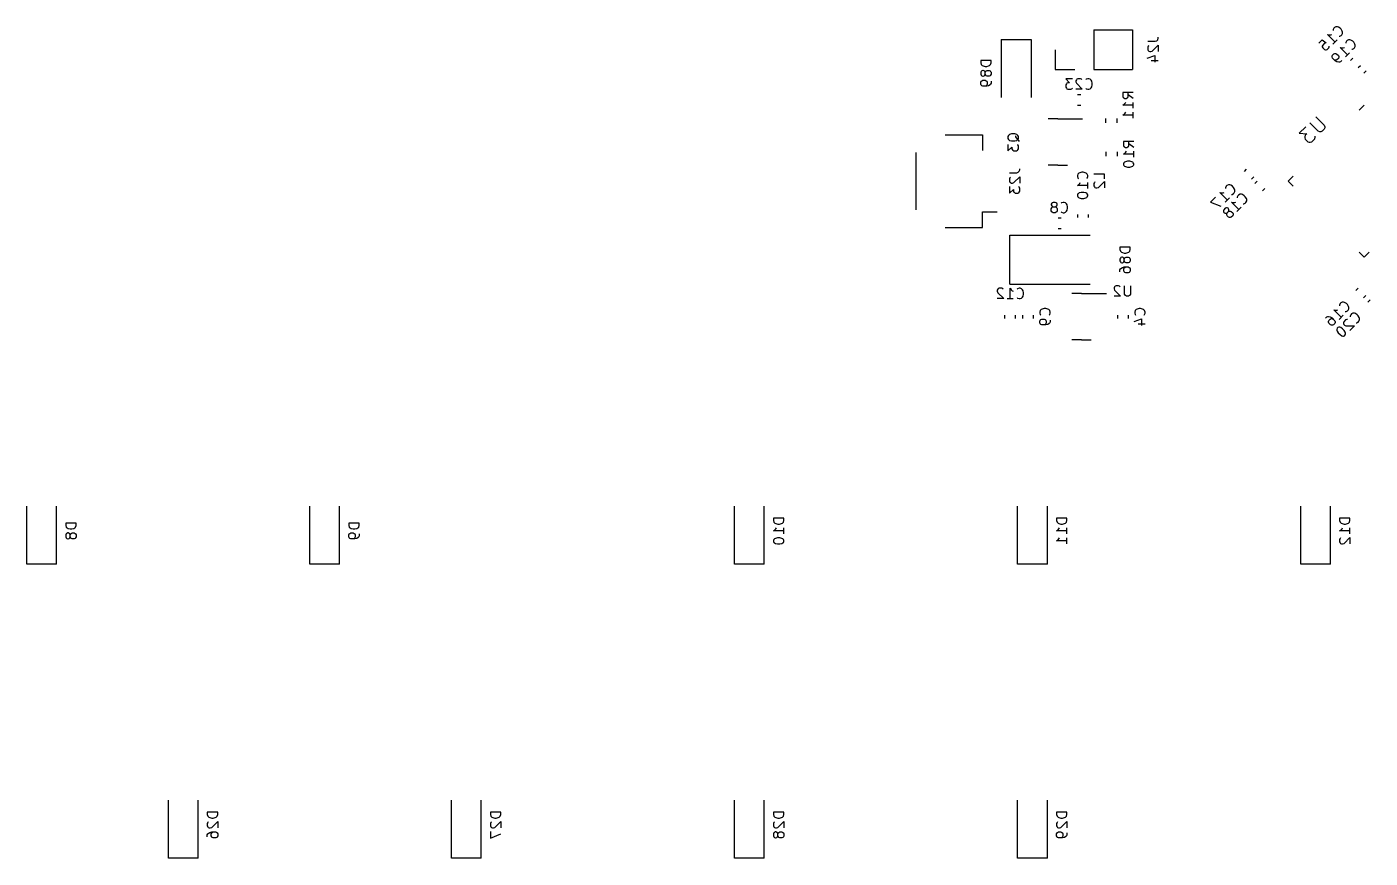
# Model space of a CAD drawing. Extents: x -21 to 350, y -103 to 34.
# Drawn here: x 169.4 to 259.8, y -22 to 33.9 of the extents above; entities that cross this region are included whole.
import ezdxf

# ---------------------------------------------------------------- set-up
doc = ezdxf.new("R2010")
doc.units = 0
doc.layers.add('BLACK', color=7, linetype='CONTINUOUS')

msp = doc.modelspace()

# ---------------------------------------------------------------- linework, layer by layer
at = {"layer": 'BLACK', "linetype": 'CONTINUOUS'}
for p, q in [((241.22, 33.705), (241.22, 31.045)), ((241.22, 33.705), (243.82, 33.705)), ((243.82, 33.705), (243.82, 31.045)), ((257.382, 33.8157), (257.335, 33.7215)), ((257.335, 33.7215), (257.335, 33.6743)), ((257.429, 33.8629), (257.382, 33.8157)), ((257.524, 33.91), (257.429, 33.8629)), ((257.618, 33.91), (257.524, 33.91)), ((257.689, 33.8864), (257.618, 33.91)), ((257.806, 33.8157), (257.689, 33.8864)), ((257.877, 33.745), (257.806, 33.8157)), ((257.948, 33.6272), (257.877, 33.745)), ((257.924, 33.3679), (257.971, 33.4622)), ((257.971, 33.5565), (257.948, 33.6272)), ((257.971, 33.4622), (257.971, 33.5565)), ((235, 33.05), (235, 29.15)), ((235, 33.05), (237, 33.05)), ((237, 33.05), (237, 29.15)), ((244.859, 32.9417), (245.359, 32.9417)), ((244.892, 32.6083), (244.859, 32.5417)), ((244.926, 32.6417), (244.892, 32.6083)), ((245.159, 32.275), (245.559, 32.675)), ((245.359, 32.9417), (245.459, 32.975)), ((245.459, 32.975), (245.526, 33.0417)), ((245.526, 33.0417), (245.559, 33.1417)), ((245.559, 33.1417), (245.559, 33.2083)), ((245.559, 32.675), (245.559, 32.2417)), ((256.369, 32.8022), (256.604, 33.0379)), ((256.604, 33.0379), (256.864, 32.8258)), ((256.628, 32.6844), (256.604, 32.6137)), ((256.604, 32.6137), (256.604, 32.5665)), ((256.604, 32.5665), (256.628, 32.4958)), ((256.746, 32.8022), (256.628, 32.6844)), ((256.816, 32.8258), (256.746, 32.8022)), ((256.864, 32.8258), (256.816, 32.8258)), ((257.453, 32.8965), (256.958, 33.3915)), ((256.958, 33.3915), (257.076, 33.3679)), ((257.052, 32.4958), (257.076, 32.5665)), ((257.076, 33.3679), (257.17, 33.3679)), ((257.076, 32.5665), (257.076, 32.6137)), ((257.17, 33.3679), (257.241, 33.3915)), ((257.311, 32.7551), (257.594, 33.0379)), ((257.736, 33.2736), (257.783, 33.2736)), ((257.783, 33.2736), (257.877, 33.3208)), ((257.877, 33.3208), (257.924, 33.3679)), ((258.228, 32.9441), (258.18, 32.8498)), ((258.18, 32.8498), (258.18, 32.8026)), ((258.275, 32.9912), (258.228, 32.9441)), ((258.369, 33.0384), (258.275, 32.9912)), ((258.463, 33.0384), (258.369, 33.0384)), ((258.534, 33.0148), (258.463, 33.0384)), ((258.652, 32.9441), (258.534, 33.0148)), ((258.723, 32.8734), (258.652, 32.9441)), ((258.793, 32.7555), (258.723, 32.8734)), ((258.77, 32.4962), (258.817, 32.5905)), ((258.817, 32.6848), (258.793, 32.7555)), ((258.817, 32.5905), (258.817, 32.6848)), ((234.317, 31.65), (233.617, 31.65)), ((233.617, 31.65), (233.617, 31.4833)), ((234.317, 31.4833), (234.317, 31.65)), ((238.62, 32.375), (238.62, 31.045)), ((244.826, 31.8083), (245.326, 31.975)), ((244.859, 32.5417), (244.859, 32.375)), ((244.859, 32.375), (244.892, 32.3083)), ((244.892, 32.3083), (244.926, 32.275)), ((244.926, 32.275), (244.992, 32.2417)), ((244.992, 32.2417), (245.059, 32.2417)), ((245.059, 32.2417), (245.159, 32.275)), ((245.093, 31.6417), (245.559, 31.6417)), ((245.326, 31.975), (245.326, 31.5417)), ((256.628, 32.4958), (256.746, 32.3779)), ((256.746, 32.3779), (256.816, 32.3544)), ((256.816, 32.3544), (256.864, 32.3544)), ((256.864, 32.3544), (256.934, 32.3779)), ((256.934, 32.3779), (257.052, 32.4958)), ((257.261, 31.9305), (257.285, 32.0013)), ((257.261, 31.8834), (257.261, 31.9305)), ((257.285, 31.8127), (257.261, 31.8834)), ((257.285, 32.0013), (257.379, 32.0955)), ((257.473, 31.6241), (257.285, 31.8127)), ((257.379, 32.0955), (257.45, 32.1191)), ((257.473, 31.6713), (257.403, 31.6948)), ((257.45, 32.1191), (257.497, 32.1191)), ((257.521, 31.6713), (257.473, 31.6713)), ((257.497, 32.1191), (257.568, 32.0955)), ((257.591, 31.6948), (257.521, 31.6713)), ((257.568, 32.0955), (257.686, 31.9777)), ((257.686, 31.7891), (257.591, 31.6948)), ((257.686, 31.9777), (257.709, 31.907)), ((257.709, 31.8598), (257.686, 31.7891)), ((257.709, 31.907), (257.709, 31.8598)), ((258.298, 32.0248), (257.803, 32.5198)), ((257.803, 32.5198), (257.921, 32.4962)), ((257.921, 31.6477), (257.827, 31.5534)), ((257.921, 32.4962), (258.015, 32.4962)), ((258.015, 32.4962), (258.086, 32.5198)), ((258.157, 31.8834), (258.44, 32.1663)), ((258.657, 31.8063), (258.504, 31.6538)), ((258.581, 32.402), (258.628, 32.402)), ((258.628, 32.402), (258.723, 32.4491)), ((258.723, 32.4491), (258.77, 32.4962)), ((233.617, 31.4833), (233.65, 31.3833)), ((233.65, 30.9167), (233.617, 30.85)), ((233.617, 30.85), (233.617, 30.7167)), ((233.65, 31.3833), (233.717, 31.3167)), ((233.683, 30.95), (233.65, 30.9167)), ((233.75, 30.9833), (233.683, 30.95)), ((233.717, 31.3167), (233.783, 31.2833)), ((233.783, 30.9833), (233.75, 30.9833)), ((233.783, 31.2833), (233.917, 31.25)), ((233.85, 30.95), (233.783, 30.9833)), ((233.883, 30.9167), (233.85, 30.95)), ((233.917, 30.85), (233.883, 30.9167)), ((233.917, 31.25), (234.017, 31.25)), ((233.917, 30.85), (233.95, 30.9167)), ((233.917, 30.7167), (233.917, 30.85)), ((233.95, 30.9167), (233.983, 30.95)), ((233.983, 30.95), (234.05, 30.9833)), ((234.017, 31.25), (234.15, 31.2833)), ((234.05, 30.9833), (234.183, 30.9833)), ((234.15, 31.2833), (234.217, 31.3167)), ((234.183, 30.9833), (234.25, 30.95)), ((234.217, 31.3167), (234.283, 31.3833)), ((234.25, 30.95), (234.283, 30.9167)), ((234.283, 31.3833), (234.317, 31.4833)), ((234.283, 30.9167), (234.317, 30.85)), ((234.317, 30.85), (234.317, 30.7167)), ((238.62, 31.045), (239.95, 31.045)), ((241.22, 31.045), (243.82, 31.045)), ((257.591, 31.5534), (257.473, 31.6241)), ((257.709, 31.5299), (257.591, 31.5534)), ((257.756, 31.5299), (257.709, 31.5299)), ((257.827, 31.5534), (257.756, 31.5299)), ((259.166, 31.2972), (259.013, 31.1447)), ((259.544, 30.9459), (259.391, 30.7934)), ((233.617, 30.7167), (233.65, 30.65)), ((233.617, 30.1833), (233.65, 30.25)), ((233.617, 30.05), (233.617, 30.1833)), ((233.65, 29.9833), (233.617, 30.05)), ((233.65, 30.65), (233.683, 30.6167)), ((233.65, 30.25), (233.683, 30.2833)), ((233.683, 29.95), (233.65, 29.9833)), ((233.683, 30.6167), (233.75, 30.5833)), ((233.683, 30.2833), (233.75, 30.3167)), ((233.75, 29.9167), (233.683, 29.95)), ((233.75, 30.5833), (233.783, 30.5833)), ((233.75, 30.3167), (233.917, 30.3167)), ((234.017, 29.9167), (233.75, 29.9167)), ((233.783, 30.5833), (233.85, 30.6167)), ((233.85, 30.6167), (233.883, 30.65)), ((233.883, 30.65), (233.917, 30.7167)), ((233.95, 30.65), (233.917, 30.7167)), ((233.917, 30.3167), (233.983, 30.2833)), ((233.983, 29.95), (233.917, 29.9167)), ((233.983, 30.6167), (233.95, 30.65)), ((234.05, 30.5833), (233.983, 30.6167)), ((233.983, 30.2833), (234.017, 30.25)), ((234.017, 29.9833), (233.983, 29.95)), ((234.017, 30.25), (234.05, 30.1833)), ((234.05, 30.05), (234.017, 29.9833)), ((234.15, 29.95), (234.017, 29.9167)), ((234.183, 30.5833), (234.05, 30.5833)), ((234.05, 30.1833), (234.05, 30.05)), ((234.25, 30.0167), (234.15, 29.95)), ((234.25, 30.6167), (234.183, 30.5833)), ((234.283, 30.65), (234.25, 30.6167)), ((234.283, 30.05), (234.25, 30.0167)), ((234.317, 30.7167), (234.283, 30.65)), ((234.317, 30.1167), (234.283, 30.05)), ((234.317, 30.25), (234.317, 30.1167)), ((239.787, 30.4122), (239.354, 30.4122)), ((239.354, 30.4122), (239.587, 30.1455)), ((239.387, 30.0789), (239.354, 30.0122)), ((239.354, 30.0122), (239.354, 29.8455)), ((239.354, 29.8455), (239.387, 29.7789)), ((239.421, 30.1122), (239.387, 30.0789)), ((239.487, 30.1455), (239.421, 30.1122)), ((239.587, 30.1455), (239.487, 30.1455)), ((240.054, 30.3455), (240.021, 30.2789)), ((240.021, 30.2789), (240.021, 30.2122)), ((240.021, 30.2122), (240.054, 30.1122)), ((240.087, 30.3789), (240.054, 30.3455)), ((240.054, 30.1122), (240.454, 29.7122)), ((240.154, 30.4122), (240.087, 30.3789)), ((240.321, 30.4122), (240.154, 30.4122)), ((240.387, 30.3789), (240.321, 30.4122)), ((240.421, 30.3455), (240.387, 30.3789)), ((240.721, 30.3789), (240.687, 30.3455)), ((240.821, 30.4122), (240.721, 30.3789)), ((240.887, 30.4122), (240.821, 30.4122)), ((240.987, 30.3789), (240.887, 30.4122)), ((241.054, 30.3122), (240.987, 30.3789)), ((241.087, 30.2455), (241.054, 30.3122)), ((241.054, 29.8122), (241.087, 29.8789)), ((241.121, 30.1122), (241.087, 30.2455)), ((241.087, 29.8789), (241.121, 30.0122)), ((241.121, 30.0122), (241.121, 30.1122)), ((239.387, 29.7789), (239.421, 29.7455)), ((239.421, 29.7455), (239.487, 29.7122)), ((239.487, 29.7122), (239.687, 29.7122)), ((239.687, 29.7122), (239.754, 29.7455)), ((239.754, 29.7455), (239.787, 29.7789)), ((240.454, 29.7122), (240.021, 29.7122)), ((240.137, 29.3519), (240.353, 29.3519)), ((240.687, 29.7789), (240.721, 29.7455)), ((240.721, 29.7455), (240.821, 29.7122)), ((240.821, 29.7122), (240.887, 29.7122)), ((240.887, 29.7122), (240.987, 29.7455)), ((240.987, 29.7455), (241.054, 29.8122)), ((243.879, 29.497), (243.179, 29.497)), ((243.179, 29.497), (243.179, 29.2303)), ((243.179, 29.2303), (243.212, 29.1637)), ((243.212, 29.1637), (243.246, 29.1303)), ((243.246, 29.1303), (243.312, 29.097)), ((243.312, 29.097), (243.412, 29.097)), ((243.412, 29.097), (243.479, 29.1303)), ((243.479, 29.1303), (243.512, 29.1637)), ((243.512, 29.1637), (243.546, 29.2303)), ((243.546, 29.2303), (243.546, 29.497)), ((243.879, 29.097), (243.546, 29.3303)), ((240.137, 28.6319), (240.353, 28.6319)), ((243.179, 28.6303), (243.279, 28.697)), ((243.879, 28.6303), (243.179, 28.6303)), ((243.179, 27.9637), (243.279, 28.0303)), ((243.279, 28.697), (243.346, 28.7637)), ((243.279, 28.0303), (243.346, 28.097)), ((243.346, 28.7637), (243.379, 28.8303)), ((243.346, 28.097), (243.379, 28.1637)), ((243.879, 28.4303), (243.879, 28.8303)), ((243.879, 27.7637), (243.879, 28.1637)), ((259.086, 28.2944), (259.422, 28.6303)), ((238.8, 27.7279), (238.15, 27.7279)), ((238.8, 27.7279), (240.475, 27.7279)), ((242.02, 27.7536), (242.02, 27.4464)), ((242.78, 27.7536), (242.78, 27.4464)), ((243.879, 27.9637), (243.179, 27.9637)), ((255.492, 27.1858), (255.054, 26.7481)), ((256.334, 26.8827), (255.762, 27.4552)), ((256.166, 27.8592), (256.738, 27.2868)), ((256.738, 27.2868), (256.772, 27.1858)), ((256.772, 27.1858), (256.772, 27.1184)), ((231.233, 26.635), (233.733, 26.635)), ((233.733, 26.635), (233.733, 25.585)), ((235.482, 26.6037), (235.449, 26.537)), ((235.449, 26.537), (235.449, 26.4037)), ((235.449, 26.4037), (235.482, 26.337)), ((235.549, 26.6703), (235.482, 26.6037)), ((235.482, 26.337), (235.549, 26.2703)), ((235.682, 26.7037), (235.549, 26.6703)), ((235.549, 26.2703), (235.682, 26.237)), ((235.916, 26.7037), (235.682, 26.7037)), ((235.682, 26.237), (235.916, 26.237)), ((236.049, 26.6703), (235.916, 26.7037)), ((235.916, 26.237), (236.049, 26.2703)), ((235.982, 26.5037), (235.982, 26.5703)), ((236.016, 26.437), (235.982, 26.5037)), ((236.116, 26.337), (236.016, 26.437)), ((236.116, 26.6037), (236.049, 26.6703)), ((236.049, 26.2703), (236.116, 26.337)), ((236.149, 26.537), (236.116, 26.6037)), ((236.116, 26.337), (236.149, 26.4037)), ((236.182, 26.2703), (236.116, 26.337)), ((236.149, 26.4037), (236.149, 26.537)), ((236.216, 26.2037), (236.182, 26.2703)), ((255.054, 26.7481), (255.56, 26.7144)), ((255.459, 26.6134), (255.425, 26.5124)), ((255.425, 26.5124), (255.425, 26.445)), ((255.425, 26.445), (255.459, 26.344)), ((255.56, 26.7144), (255.459, 26.6134)), ((255.459, 26.344), (255.627, 26.1756)), ((255.896, 26.1756), (256.098, 26.3777)), ((256.098, 26.3777), (256.132, 26.4787)), ((256.132, 26.4787), (256.132, 26.546)), ((256.435, 26.8491), (256.334, 26.8827)), ((256.502, 26.8491), (256.435, 26.8491)), ((256.603, 26.8827), (256.502, 26.8491)), ((256.738, 27.0174), (256.603, 26.8827)), ((256.772, 27.1184), (256.738, 27.0174)), ((229.263, 21.585), (229.263, 25.465)), ((235.449, 26.0037), (235.449, 25.5703)), ((235.449, 25.5703), (235.716, 25.8037)), ((235.716, 25.8037), (235.716, 25.7037)), ((235.716, 25.7037), (235.749, 25.637)), ((235.749, 25.637), (235.782, 25.6037)), ((235.782, 25.6037), (235.849, 25.5703)), ((235.849, 25.5703), (236.016, 25.5703)), ((236.016, 25.5703), (236.082, 25.6037)), ((236.116, 25.9703), (236.082, 26.0037)), ((236.082, 25.6037), (236.116, 25.637)), ((236.149, 25.9037), (236.116, 25.9703)), ((236.116, 25.637), (236.149, 25.7037)), ((236.149, 25.7037), (236.149, 25.9037)), ((242.05, 25.1984), (242.05, 25.5057)), ((242.81, 25.1984), (242.81, 25.5057)), ((243.917, 26.2021), (243.217, 26.2021)), ((243.217, 26.2021), (243.217, 25.9354)), ((243.217, 25.9354), (243.25, 25.8687)), ((243.217, 25.3354), (243.317, 25.4021)), ((243.917, 25.3354), (243.217, 25.3354)), ((243.25, 25.8687), (243.284, 25.8354)), ((243.284, 25.8354), (243.35, 25.8021)), ((243.317, 25.4021), (243.384, 25.4687)), ((243.35, 25.8021), (243.45, 25.8021)), ((243.384, 25.4687), (243.417, 25.5354)), ((243.45, 25.8021), (243.517, 25.8354)), ((243.517, 25.8354), (243.55, 25.8687)), ((243.55, 25.8687), (243.584, 25.9354)), ((243.584, 25.9354), (243.584, 26.2021)), ((243.917, 25.8021), (243.584, 26.0354)), ((243.917, 25.1354), (243.917, 25.5354)), ((255.627, 26.1756), (255.728, 26.142)), ((255.728, 26.142), (255.795, 26.142)), ((255.795, 26.142), (255.896, 26.1756)), ((238.8, 24.6079), (238.15, 24.6079)), ((238.8, 24.6079), (239.45, 24.6079)), ((243.25, 24.7687), (243.217, 24.7021)), ((243.217, 24.7021), (243.217, 24.6354)), ((243.217, 24.6354), (243.25, 24.5687)), ((243.284, 24.8021), (243.25, 24.7687)), ((243.25, 24.5687), (243.284, 24.5354)), ((243.35, 24.8354), (243.284, 24.8021)), ((243.284, 24.5354), (243.35, 24.5021)), ((243.484, 24.8687), (243.35, 24.8354)), ((243.35, 24.5021), (243.484, 24.4687)), ((243.65, 24.8687), (243.484, 24.8687)), ((243.484, 24.4687), (243.65, 24.4687)), ((243.784, 24.8354), (243.65, 24.8687)), ((243.65, 24.4687), (243.784, 24.5021)), ((243.85, 24.8021), (243.784, 24.8354)), ((243.784, 24.5021), (243.85, 24.5354)), ((243.884, 24.7687), (243.85, 24.8021)), ((243.85, 24.5354), (243.884, 24.5687)), ((243.917, 24.7021), (243.884, 24.7687)), ((243.884, 24.5687), (243.917, 24.6354)), ((243.917, 24.6354), (243.917, 24.7021)), ((235.544, 24.0917), (236.044, 24.0917)), ((235.578, 23.7583), (235.544, 23.6917)), ((235.544, 23.6917), (235.544, 23.525)), ((235.544, 23.525), (235.578, 23.4583)), ((235.611, 23.7917), (235.578, 23.7583)), ((235.844, 23.425), (236.244, 23.825)), ((236.044, 24.0917), (236.144, 24.125)), ((236.144, 24.125), (236.211, 24.1917)), ((236.211, 24.1917), (236.244, 24.2917)), ((236.244, 24.2917), (236.244, 24.3583)), ((236.244, 23.825), (236.244, 23.3917)), ((240.152, 23.997), (240.119, 23.897)), ((240.119, 23.897), (240.119, 23.8303)), ((240.119, 23.8303), (240.152, 23.7303)), ((240.219, 24.0637), (240.152, 23.997)), ((240.152, 23.7303), (240.186, 23.697)), ((240.286, 24.097), (240.219, 24.0637)), ((240.419, 24.1303), (240.286, 24.097)), ((240.519, 24.1303), (240.419, 24.1303)), ((240.652, 24.097), (240.519, 24.1303)), ((240.719, 24.0637), (240.652, 24.097)), ((240.786, 23.997), (240.719, 24.0637)), ((240.752, 23.697), (240.786, 23.7303)), ((240.819, 23.897), (240.786, 23.997)), ((240.786, 23.7303), (240.819, 23.8303)), ((240.819, 23.8303), (240.819, 23.897)), ((241.939, 24.007), (241.239, 24.007)), ((241.539, 23.107), (241.939, 23.507)), ((241.939, 23.6737), (241.939, 24.007)), ((241.939, 23.507), (241.939, 23.0737)), ((251.489, 24.3308), (251.337, 24.1783)), ((251.998, 23.8217), (251.846, 23.6692)), ((252.222, 23.5308), (252.069, 23.3783)), ((254.653, 23.8609), (254.317, 23.525)), ((254.317, 23.525), (254.653, 23.1891)), ((235.544, 23.1583), (235.544, 22.725)), ((235.544, 22.725), (235.811, 22.9583)), ((235.578, 23.4583), (235.611, 23.425)), ((235.611, 23.425), (235.678, 23.3917)), ((235.678, 23.3917), (235.744, 23.3917)), ((235.744, 23.3917), (235.844, 23.425)), ((235.811, 22.9583), (235.811, 22.8583)), ((235.811, 22.8583), (235.844, 22.7917)), ((235.844, 22.7917), (235.878, 22.7583)), ((235.878, 22.7583), (235.944, 22.725)), ((235.944, 22.725), (236.111, 22.725)), ((236.111, 22.725), (236.178, 22.7583)), ((236.211, 23.125), (236.178, 23.1583)), ((236.178, 22.7583), (236.211, 22.7917)), ((236.244, 23.0583), (236.211, 23.125)), ((236.211, 22.7917), (236.244, 22.8583)), ((236.244, 22.8583), (236.244, 23.0583)), ((240.119, 23.2303), (240.219, 23.297)), ((240.819, 23.2303), (240.119, 23.2303)), ((240.152, 22.6637), (240.119, 22.597)), ((240.186, 22.697), (240.152, 22.6637)), ((240.252, 22.7303), (240.186, 22.697)), ((240.219, 23.297), (240.286, 23.3637)), ((240.386, 22.7637), (240.252, 22.7303)), ((240.286, 23.3637), (240.319, 23.4303)), ((240.552, 22.7637), (240.386, 22.7637)), ((240.686, 22.7303), (240.552, 22.7637)), ((240.752, 22.697), (240.686, 22.7303)), ((240.786, 22.6637), (240.752, 22.697)), ((240.819, 22.597), (240.786, 22.6637)), ((240.819, 23.0303), (240.819, 23.4303)), ((241.272, 23.4403), (241.239, 23.3737)), ((241.239, 23.3737), (241.239, 23.207)), ((241.239, 23.207), (241.272, 23.1403)), ((241.306, 23.4737), (241.272, 23.4403)), ((241.272, 23.1403), (241.306, 23.107)), ((241.306, 23.107), (241.373, 23.0737)), ((241.373, 23.0737), (241.439, 23.0737)), ((241.439, 23.0737), (241.539, 23.107)), ((250.209, 22.2612), (249.714, 22.7562)), ((249.714, 22.7562), (249.832, 22.7326)), ((249.832, 22.7326), (249.926, 22.7326)), ((249.926, 22.7326), (249.997, 22.7562)), ((250.138, 23.1805), (250.091, 23.0862)), ((250.091, 23.0862), (250.091, 23.039)), ((250.185, 23.2276), (250.138, 23.1805)), ((250.28, 23.2747), (250.185, 23.2276)), ((250.374, 23.2747), (250.28, 23.2747)), ((250.445, 23.2512), (250.374, 23.2747)), ((250.562, 23.1805), (250.445, 23.2512)), ((250.492, 22.6383), (250.539, 22.6383)), ((250.539, 22.6383), (250.633, 22.6855)), ((250.633, 23.1097), (250.562, 23.1805)), ((250.704, 22.9919), (250.633, 23.1097)), ((250.633, 22.6855), (250.68, 22.7326)), ((250.68, 22.7326), (250.727, 22.8269)), ((250.727, 22.9212), (250.704, 22.9919)), ((250.727, 22.8269), (250.727, 22.9212)), ((251.067, 22.6403), (250.973, 22.5932)), ((251.161, 22.6403), (251.067, 22.6403)), ((251.232, 22.6168), (251.161, 22.6403)), ((251.35, 22.546), (251.232, 22.6168)), ((252.731, 23.0217), (252.578, 22.8692)), ((238.396, 22.0337), (238.362, 21.967)), ((238.362, 21.967), (238.362, 21.9337)), ((238.362, 21.9337), (238.396, 21.867)), ((238.362, 21.667), (238.396, 21.7337)), ((238.429, 22.067), (238.396, 22.0337)), ((238.396, 21.867), (238.429, 21.8337)), ((238.396, 21.7337), (238.429, 21.767)), ((238.496, 22.1003), (238.429, 22.067)), ((238.429, 21.8337), (238.496, 21.8003)), ((238.429, 21.767), (238.496, 21.8003)), ((238.629, 22.1003), (238.496, 22.1003)), ((238.496, 21.8003), (238.629, 21.8003)), ((238.696, 22.067), (238.629, 22.1003)), ((238.629, 21.8003), (238.696, 21.8337)), ((238.629, 21.8003), (238.696, 21.767)), ((238.729, 22.0337), (238.696, 22.067)), ((238.696, 21.8337), (238.729, 21.867)), ((238.696, 21.767), (238.729, 21.7337)), ((238.762, 21.967), (238.729, 22.0337)), ((238.729, 21.867), (238.762, 21.9337)), ((238.729, 21.7337), (238.762, 21.667)), ((238.762, 21.9337), (238.762, 21.967)), ((239.062, 22.067), (239.029, 22.0337)), ((239.162, 22.1003), (239.062, 22.067)), ((239.229, 22.1003), (239.162, 22.1003)), ((239.329, 22.067), (239.229, 22.1003)), ((239.396, 22.0003), (239.329, 22.067)), ((239.429, 21.9337), (239.396, 22.0003)), ((239.462, 21.8003), (239.429, 21.9337)), ((239.429, 21.567), (239.462, 21.7003)), ((239.462, 21.7003), (239.462, 21.8003)), ((240.119, 22.597), (240.119, 22.5303)), ((240.119, 22.5303), (240.152, 22.4637)), ((240.152, 22.4637), (240.186, 22.4303)), ((240.186, 22.4303), (240.252, 22.397)), ((240.252, 22.397), (240.386, 22.3637)), ((240.386, 22.3637), (240.552, 22.3637)), ((240.552, 22.3637), (240.686, 22.397)), ((240.686, 22.397), (240.752, 22.4303)), ((240.752, 22.4303), (240.786, 22.4637)), ((240.786, 22.4637), (240.819, 22.5303)), ((240.819, 22.5303), (240.819, 22.597)), ((249.408, 22.4498), (249.078, 22.1198)), ((249.078, 22.1198), (249.785, 21.837)), ((250.077, 21.6975), (249.983, 21.6032)), ((250.068, 22.1198), (250.35, 22.4026)), ((250.148, 21.7211), (250.077, 21.6975)), ((250.195, 21.7211), (250.148, 21.7211)), ((250.266, 21.6975), (250.195, 21.7211)), ((250.289, 21.674), (250.266, 21.6975)), ((250.996, 21.6268), (250.502, 22.1218)), ((250.502, 22.1218), (250.619, 22.0982)), ((250.619, 22.0982), (250.714, 22.0982)), ((250.714, 22.0982), (250.784, 22.1218)), ((250.855, 21.4854), (251.138, 21.7682)), ((250.926, 22.546), (250.879, 22.4518)), ((250.879, 22.4518), (250.879, 22.4046)), ((250.973, 22.5932), (250.926, 22.546)), ((251.279, 22.0039), (251.326, 22.0039)), ((251.326, 22.0039), (251.421, 22.0511)), ((251.421, 22.4753), (251.35, 22.546)), ((251.491, 22.3575), (251.421, 22.4753)), ((251.421, 22.0511), (251.468, 22.0982)), ((251.468, 22.0982), (251.515, 22.1925)), ((251.515, 22.2868), (251.491, 22.3575)), ((251.515, 22.1925), (251.515, 22.2868)), ((233.733, 21.465), (234.723, 21.465)), ((233.733, 20.415), (233.733, 21.465)), ((238.362, 21.5337), (238.362, 21.667)), ((238.396, 21.467), (238.362, 21.5337)), ((238.429, 21.4337), (238.396, 21.467)), ((238.496, 21.4003), (238.429, 21.4337)), ((238.629, 21.4003), (238.496, 21.4003)), ((238.696, 21.4337), (238.629, 21.4003)), ((238.729, 21.467), (238.696, 21.4337)), ((238.762, 21.5337), (238.729, 21.467)), ((238.762, 21.667), (238.762, 21.5337)), ((238.825, 21.057), (239.04, 21.057)), ((239.029, 21.467), (239.062, 21.4337)), ((239.062, 21.4337), (239.162, 21.4003)), ((239.162, 21.4003), (239.229, 21.4003)), ((239.229, 21.4003), (239.329, 21.4337)), ((239.329, 21.4337), (239.396, 21.5003)), ((239.396, 21.5003), (239.429, 21.567)), ((240.142, 21.0692), (240.142, 21.2848)), ((240.862, 21.0692), (240.862, 21.2848)), ((249.983, 21.6032), (249.959, 21.5325)), ((249.959, 21.5325), (249.959, 21.4854)), ((249.959, 21.4854), (249.983, 21.4147)), ((249.983, 21.4147), (250.007, 21.3911)), ((250.007, 21.3911), (250.077, 21.3675)), ((250.077, 21.3675), (250.124, 21.3675)), ((250.124, 21.3675), (250.195, 21.3911)), ((250.172, 21.3204), (250.195, 21.3911)), ((250.172, 21.2733), (250.172, 21.3204)), ((250.195, 21.2025), (250.172, 21.2733)), ((250.195, 21.3911), (250.289, 21.4854)), ((250.289, 21.1083), (250.195, 21.2025)), ((250.313, 21.6032), (250.289, 21.674)), ((250.289, 21.4854), (250.313, 21.5561)), ((250.289, 21.4854), (250.36, 21.509)), ((250.36, 21.0847), (250.289, 21.1083)), ((250.313, 21.5561), (250.313, 21.6032)), ((250.36, 21.509), (250.407, 21.509)), ((250.407, 21.0847), (250.36, 21.0847)), ((250.407, 21.509), (250.478, 21.4854)), ((250.478, 21.1083), (250.407, 21.0847)), ((250.478, 21.4854), (250.572, 21.3911)), ((250.572, 21.2025), (250.478, 21.1083)), ((250.572, 21.3911), (250.596, 21.3204)), ((250.596, 21.2733), (250.572, 21.2025)), ((250.596, 21.3204), (250.596, 21.2733)), ((231.233, 20.415), (233.733, 20.415)), ((235.582, 16.597), (235.582, 19.897)), ((235.582, 19.897), (240.982, 19.897)), ((238.825, 20.337), (239.04, 20.337)), ((243.679, 19.087), (242.979, 19.087)), ((242.979, 19.087), (242.979, 18.9203)), ((243.679, 18.9203), (243.679, 19.087)), ((242.979, 18.9203), (243.012, 18.8203)), ((243.012, 18.3537), (242.979, 18.287)), ((242.979, 18.287), (242.979, 18.1537)), ((242.979, 18.1537), (243.012, 18.087)), ((243.012, 18.8203), (243.079, 18.7537)), ((243.046, 18.387), (243.012, 18.3537)), ((243.012, 18.087), (243.046, 18.0537)), ((243.112, 18.4203), (243.046, 18.387)), ((243.079, 18.7537), (243.146, 18.7203)), ((243.146, 18.4203), (243.112, 18.4203)), ((243.146, 18.7203), (243.279, 18.687)), ((243.212, 18.387), (243.146, 18.4203)), ((243.246, 18.3537), (243.212, 18.387)), ((243.212, 18.0537), (243.246, 18.087)), ((243.279, 18.287), (243.246, 18.3537)), ((243.246, 18.087), (243.279, 18.1537)), ((243.279, 18.687), (243.379, 18.687)), ((243.279, 18.287), (243.312, 18.3537)), ((243.279, 18.1537), (243.279, 18.287)), ((243.312, 18.087), (243.279, 18.1537)), ((243.312, 18.3537), (243.346, 18.387)), ((243.346, 18.0537), (243.312, 18.087)), ((243.346, 18.387), (243.412, 18.4203)), ((243.379, 18.687), (243.512, 18.7203)), ((243.412, 18.4203), (243.546, 18.4203)), ((243.512, 18.7203), (243.579, 18.7537)), ((243.546, 18.4203), (243.612, 18.387)), ((243.579, 18.7537), (243.646, 18.8203)), ((243.612, 18.387), (243.646, 18.3537)), ((243.646, 18.087), (243.612, 18.0537)), ((243.646, 18.8203), (243.679, 18.9203)), ((243.646, 18.3537), (243.679, 18.287)), ((243.679, 18.1537), (243.646, 18.087)), ((243.679, 18.287), (243.679, 18.1537)), ((259.422, 18.4197), (259.086, 18.7556)), ((259.758, 18.7556), (259.422, 18.4197)), ((242.979, 17.5537), (243.012, 17.6203)), ((242.979, 17.4203), (242.979, 17.5537)), ((243.012, 17.6203), (243.046, 17.6537)), ((243.046, 18.0537), (243.112, 18.0203)), ((243.046, 17.6537), (243.146, 17.7203)), ((243.112, 18.0203), (243.146, 18.0203)), ((243.146, 18.0203), (243.212, 18.0537)), ((243.146, 17.7203), (243.279, 17.7537)), ((243.246, 17.6203), (243.279, 17.687)), ((243.246, 17.487), (243.246, 17.6203)), ((243.279, 17.4203), (243.246, 17.487)), ((243.279, 17.7537), (243.546, 17.7537)), ((243.279, 17.687), (243.312, 17.7203)), ((243.312, 17.387), (243.279, 17.4203)), ((243.312, 17.7203), (243.379, 17.7537)), ((243.379, 17.3537), (243.312, 17.387)), ((243.412, 18.0203), (243.346, 18.0537)), ((243.546, 17.3537), (243.379, 17.3537)), ((243.546, 18.0203), (243.412, 18.0203)), ((243.612, 18.0537), (243.546, 18.0203)), ((243.546, 17.7537), (243.612, 17.7203)), ((243.612, 17.387), (243.546, 17.3537)), ((243.612, 17.7203), (243.646, 17.687)), ((243.646, 17.4203), (243.612, 17.387)), ((243.646, 17.687), (243.679, 17.6203)), ((243.679, 17.487), (243.646, 17.4203)), ((243.679, 17.6203), (243.679, 17.487)), ((234.796, 16.287), (234.762, 16.2537)), ((234.862, 16.3203), (234.796, 16.287)), ((235.029, 16.3203), (234.862, 16.3203)), ((235.096, 16.287), (235.029, 16.3203)), ((235.129, 16.2537), (235.096, 16.287)), ((235.582, 16.597), (240.982, 16.597)), ((235.596, 15.6203), (235.596, 16.3203)), ((235.596, 16.3203), (235.662, 16.2203)), ((236.096, 16.287), (236.062, 16.2537)), ((236.196, 16.3203), (236.096, 16.287)), ((236.262, 16.3203), (236.196, 16.3203)), ((236.362, 16.287), (236.262, 16.3203)), ((236.429, 16.2203), (236.362, 16.287)), ((242.629, 16.4237), (242.596, 16.357)), ((242.596, 16.357), (242.596, 16.2903)), ((242.596, 16.2903), (242.629, 16.1903)), ((242.662, 16.457), (242.629, 16.4237)), ((242.729, 16.4903), (242.662, 16.457)), ((242.896, 16.4903), (242.729, 16.4903)), ((242.962, 16.457), (242.896, 16.4903)), ((242.996, 16.4237), (242.962, 16.457)), ((243.296, 15.9237), (243.296, 16.4903)), ((243.696, 16.4903), (243.696, 15.9237)), ((258.869, 16.1783), (259.022, 16.3308)), ((234.762, 16.2537), (234.729, 16.187)), ((234.729, 16.187), (234.729, 16.1203)), ((234.729, 16.1203), (234.762, 16.0203)), ((235.162, 15.6203), (234.729, 15.6203)), ((234.762, 16.0203), (235.162, 15.6203)), ((235.396, 15.6203), (235.796, 15.6203)), ((235.662, 16.2203), (235.729, 16.1537)), ((235.729, 16.1537), (235.796, 16.1203)), ((236.062, 15.687), (236.096, 15.6537)), ((236.096, 15.6537), (236.196, 15.6203)), ((236.196, 15.6203), (236.262, 15.6203)), ((236.262, 15.6203), (236.362, 15.6537)), ((236.362, 15.6537), (236.429, 15.7203)), ((236.462, 16.1537), (236.429, 16.2203)), ((236.429, 15.7203), (236.462, 15.787)), ((236.496, 16.0203), (236.462, 16.1537)), ((236.462, 15.787), (236.496, 15.9203)), ((236.496, 15.9203), (236.496, 16.0203)), ((240.4, 15.96), (239.75, 15.96)), ((240.4, 15.96), (242.075, 15.96)), ((243.029, 15.7903), (242.596, 15.7903)), ((242.629, 16.1903), (243.029, 15.7903)), ((243.329, 15.857), (243.296, 15.9237)), ((243.362, 15.8237), (243.329, 15.857)), ((243.429, 15.7903), (243.362, 15.8237)), ((243.562, 15.7903), (243.429, 15.7903)), ((243.629, 15.8237), (243.562, 15.7903)), ((243.662, 15.857), (243.629, 15.8237)), ((243.696, 15.9237), (243.662, 15.857)), ((257.94, 15.3796), (257.846, 15.3325)), ((258.035, 15.3796), (257.94, 15.3796)), ((258.105, 15.356), (258.035, 15.3796)), ((259.378, 15.6692), (259.531, 15.8217)), ((259.669, 15.3783), (259.822, 15.5308)), ((235.24, 14.2922), (235.24, 14.5078)), ((235.96, 14.2922), (235.96, 14.5078)), ((236.44, 14.2922), (236.44, 14.5078)), ((237.16, 14.2922), (237.16, 14.5078)), ((237.623, 14.8137), (237.589, 14.7137)), ((237.589, 14.7137), (237.589, 14.647)), ((237.589, 14.647), (237.623, 14.547)), ((237.689, 14.8803), (237.623, 14.8137)), ((237.623, 14.547), (237.656, 14.5137)), ((237.756, 14.9137), (237.689, 14.8803)), ((237.889, 14.947), (237.756, 14.9137)), ((237.989, 14.947), (237.889, 14.947)), ((238.123, 14.9137), (237.989, 14.947)), ((238.189, 14.8803), (238.123, 14.9137)), ((238.256, 14.8137), (238.189, 14.8803)), ((238.222, 14.5137), (238.256, 14.547)), ((238.289, 14.7137), (238.256, 14.8137)), ((238.256, 14.547), (238.289, 14.647)), ((238.289, 14.647), (238.289, 14.7137)), ((242.84, 14.2922), (242.84, 14.5078)), ((243.56, 14.2922), (243.56, 14.5078)), ((244.01, 14.8167), (243.977, 14.7167)), ((243.977, 14.7167), (243.977, 14.65)), ((243.977, 14.65), (244.01, 14.55)), ((244.077, 14.8833), (244.01, 14.8167)), ((244.01, 14.55), (244.043, 14.5167)), ((244.143, 14.9167), (244.077, 14.8833)), ((244.277, 14.95), (244.143, 14.9167)), ((244.377, 14.95), (244.277, 14.95)), ((244.51, 14.9167), (244.377, 14.95)), ((244.577, 14.8833), (244.51, 14.9167)), ((244.643, 14.8167), (244.577, 14.8833)), ((244.61, 14.5167), (244.643, 14.55)), ((244.677, 14.7167), (244.643, 14.8167)), ((244.643, 14.55), (244.677, 14.65)), ((244.677, 14.65), (244.677, 14.7167)), ((257.87, 14.3661), (257.375, 14.861)), ((257.375, 14.861), (257.492, 14.8375)), ((257.492, 14.8375), (257.587, 14.8375)), ((257.587, 14.8375), (257.657, 14.861)), ((257.728, 14.2247), (258.011, 14.5075)), ((257.799, 15.2853), (257.752, 15.191)), ((257.752, 15.191), (257.752, 15.1439)), ((257.846, 15.3325), (257.799, 15.2853)), ((258.223, 15.2853), (258.105, 15.356)), ((258.152, 14.7432), (258.2, 14.7432)), ((258.2, 14.7432), (258.294, 14.7903)), ((258.294, 15.2146), (258.223, 15.2853)), ((258.365, 15.0968), (258.294, 15.2146)), ((258.294, 14.7903), (258.341, 14.8375)), ((258.341, 14.8375), (258.388, 14.9318)), ((258.388, 15.026), (258.365, 15.0968)), ((258.388, 14.9318), (258.388, 15.026)), ((258.527, 14.5403), (258.48, 14.446)), ((258.574, 14.5874), (258.527, 14.5403)), ((258.668, 14.6346), (258.574, 14.5874)), ((258.763, 14.6346), (258.668, 14.6346)), ((258.833, 14.611), (258.763, 14.6346)), ((258.951, 14.5403), (258.833, 14.611)), ((259.022, 14.4696), (258.951, 14.5403)), ((259.093, 14.3517), (259.022, 14.4696)), ((237.589, 14.1137), (237.623, 14.1803)), ((237.589, 13.9803), (237.589, 14.1137)), ((237.623, 13.9137), (237.589, 13.9803)), ((237.623, 14.1803), (237.656, 14.2137)), ((237.656, 13.8803), (237.623, 13.9137)), ((237.656, 14.2137), (237.722, 14.247)), ((237.722, 13.847), (237.656, 13.8803)), ((237.722, 14.247), (237.889, 14.247)), ((237.989, 13.847), (237.722, 13.847)), ((237.889, 14.247), (237.956, 14.2137)), ((237.956, 13.8803), (237.889, 13.847)), ((237.956, 14.2137), (237.989, 14.1803)), ((237.989, 13.9137), (237.956, 13.8803)), ((237.989, 14.1803), (238.022, 14.1137)), ((238.022, 13.9803), (237.989, 13.9137)), ((238.123, 13.8803), (237.989, 13.847)), ((238.022, 14.1137), (238.022, 13.9803)), ((238.222, 13.947), (238.123, 13.8803)), ((238.256, 13.9803), (238.222, 13.947)), ((238.289, 14.047), (238.256, 13.9803)), ((238.289, 14.1803), (238.289, 14.047)), ((243.943, 14.0833), (244.443, 14.25)), ((244.21, 13.9167), (244.677, 13.9167)), ((244.443, 14.25), (244.443, 13.8167)), ((256.809, 14.2954), (256.903, 14.3896)), ((256.903, 14.3896), (256.974, 14.4132)), ((256.974, 14.4132), (257.021, 14.4132)), ((257.021, 14.4132), (257.139, 14.3896)), ((257.021, 14.0832), (257.045, 14.1539)), ((257.021, 14.0361), (257.021, 14.0832)), ((257.045, 13.9654), (257.021, 14.0361)), ((257.045, 14.1539), (257.139, 14.2482)), ((257.162, 13.8475), (257.045, 13.9654)), ((257.139, 14.3896), (257.257, 14.3189)), ((257.139, 14.2482), (257.21, 14.2718)), ((257.233, 13.824), (257.162, 13.8475)), ((257.21, 14.2718), (257.257, 14.2718)), ((257.28, 13.824), (257.233, 13.824)), ((257.257, 14.3189), (257.445, 14.1304)), ((257.257, 14.2718), (257.327, 14.2482)), ((257.351, 13.8475), (257.28, 13.824)), ((257.445, 13.9418), (257.351, 13.8475)), ((257.445, 14.1304), (257.469, 14.0597)), ((257.469, 14.0125), (257.445, 13.9418)), ((257.469, 14.0597), (257.469, 14.0125)), ((257.608, 13.6211), (257.584, 13.5504)), ((257.655, 13.6682), (257.608, 13.6211)), ((257.726, 13.6918), (257.655, 13.6682)), ((257.773, 13.6918), (257.726, 13.6918)), ((257.843, 13.6682), (257.773, 13.6918)), ((257.961, 13.5975), (257.843, 13.6682)), ((258.079, 13.4796), (257.961, 13.5975)), ((258.056, 14.0689), (258.032, 13.9982)), ((258.032, 13.9982), (258.032, 13.9511)), ((258.032, 13.9511), (258.056, 13.8803)), ((258.173, 14.1868), (258.056, 14.0689)), ((258.056, 13.8803), (258.103, 13.8332)), ((258.103, 13.8332), (258.197, 13.7861)), ((258.244, 14.2103), (258.173, 14.1868)), ((258.197, 13.7861), (258.763, 13.7861)), ((258.291, 14.2103), (258.244, 14.2103)), ((258.763, 13.7861), (258.456, 13.4796)), ((258.48, 14.446), (258.48, 14.3989)), ((258.881, 13.9982), (258.928, 13.9982)), ((258.928, 13.9982), (259.022, 14.0453)), ((259.022, 14.0453), (259.069, 14.0925)), ((259.069, 14.0925), (259.116, 14.1868)), ((259.116, 14.281), (259.093, 14.3517)), ((259.116, 14.1868), (259.116, 14.281)), ((240.4, 12.84), (239.75, 12.84)), ((240.4, 12.84), (241.05, 12.84)), ((257.584, 13.5504), (257.584, 13.5032)), ((257.584, 13.5032), (257.608, 13.4325)), ((257.608, 13.4325), (257.678, 13.3147)), ((257.678, 13.3147), (257.796, 13.1968)), ((257.796, 13.1968), (257.914, 13.1261)), ((257.914, 13.1261), (257.985, 13.1025)), ((257.985, 13.1025), (258.032, 13.1025)), ((258.032, 13.1025), (258.103, 13.1261)), ((258.15, 13.3618), (258.079, 13.4796)), ((258.103, 13.1261), (258.15, 13.1732)), ((258.173, 13.2911), (258.15, 13.3618)), ((258.15, 13.1732), (258.173, 13.2439)), ((258.173, 13.2439), (258.173, 13.2911)), ((169.425, -2.25), (169.425, 1.65)), ((171.425, -2.25), (171.425, 1.65)), ((188.475, -2.25), (188.475, 1.65)), ((190.475, -2.25), (190.475, 1.65)), ((217.05, -2.25), (217.05, 1.65)), ((219.05, -2.25), (219.05, 1.65)), ((236.1, -2.25), (236.1, 1.65)), ((238.1, -2.25), (238.1, 1.65)), ((255.15, -2.25), (255.15, 1.65)), ((257.15, -2.25), (257.15, 1.65)), ((172.742, 0.516666), (172.042, 0.516666)), ((172.042, 0.516666), (172.042, 0.35)), ((172.042, 0.35), (172.075, 0.25)), ((172.075, 0.25), (172.142, 0.183333)), ((172.142, 0.183333), (172.208, 0.15)), ((172.208, 0.15), (172.342, 0.116666)), ((172.342, 0.116666), (172.442, 0.116666)), ((172.442, 0.116666), (172.575, 0.15)), ((172.575, 0.15), (172.642, 0.183333)), ((172.642, 0.183333), (172.708, 0.249999)), ((172.708, 0.249999), (172.742, 0.35)), ((172.742, 0.35), (172.742, 0.516666)), ((191.792, 0.516666), (191.092, 0.516666)), ((191.092, 0.516666), (191.092, 0.35)), ((191.092, 0.35), (191.125, 0.25)), ((191.125, 0.25), (191.192, 0.183333)), ((191.192, 0.183333), (191.258, 0.15)), ((191.258, 0.15), (191.392, 0.116666)), ((191.392, 0.116666), (191.492, 0.116666)), ((191.492, 0.116666), (191.625, 0.15)), ((191.625, 0.15), (191.692, 0.183333)), ((191.692, 0.183333), (191.758, 0.249999)), ((191.758, 0.249999), (191.792, 0.35)), ((191.792, 0.35), (191.792, 0.516666)), ((220.367, 0.85), (219.667, 0.85)), ((219.667, 0.85), (219.667, 0.683333)), ((219.667, 0.683333), (219.7, 0.583333)), ((219.667, -0.016666), (219.767, 0.05)), ((219.7, 0.583333), (219.767, 0.516666)), ((219.767, 0.516666), (219.833, 0.483333)), ((219.767, 0.05), (219.833, 0.116666)), ((219.833, 0.483333), (219.967, 0.45)), ((219.833, 0.116666), (219.867, 0.183333)), ((219.967, 0.45), (220.067, 0.45)), ((220.067, 0.45), (220.2, 0.483333)), ((220.2, 0.483333), (220.267, 0.516666)), ((220.267, 0.516666), (220.333, 0.583333)), ((220.333, 0.583333), (220.367, 0.683333)), ((220.367, 0.683333), (220.367, 0.85)), ((220.367, -0.216666), (220.367, 0.183333)), ((239.417, 0.85), (238.717, 0.85)), ((238.717, 0.85), (238.717, 0.683333)), ((238.717, 0.683333), (238.75, 0.583333)), ((238.717, -0.016666), (238.817, 0.05)), ((238.75, 0.583333), (238.817, 0.516666)), ((238.817, 0.516666), (238.883, 0.483333)), ((238.817, 0.05), (238.883, 0.116666)), ((238.883, 0.483333), (239.017, 0.45)), ((238.883, 0.116666), (238.917, 0.183333)), ((239.017, 0.45), (239.117, 0.45)), ((239.117, 0.45), (239.25, 0.483333)), ((239.25, 0.483333), (239.317, 0.516666)), ((239.317, 0.516666), (239.383, 0.583333)), ((239.383, 0.583333), (239.417, 0.683333)), ((239.417, 0.683333), (239.417, 0.85)), ((239.417, -0.216666), (239.417, 0.183333)), ((258.467, 0.85), (257.767, 0.85)), ((257.767, 0.85), (257.767, 0.683333)), ((257.767, 0.683333), (257.8, 0.583333)), ((257.767, -0.016666), (257.867, 0.05)), ((257.8, 0.583333), (257.867, 0.516666)), ((257.867, 0.516666), (257.933, 0.483333)), ((257.867, 0.05), (257.933, 0.116666)), ((257.933, 0.483333), (258.067, 0.45)), ((257.933, 0.116666), (257.967, 0.183333)), ((258.067, 0.45), (258.167, 0.45)), ((258.167, 0.45), (258.3, 0.483333)), ((258.3, 0.483333), (258.367, 0.516666)), ((258.367, 0.516666), (258.433, 0.583333)), ((258.433, 0.583333), (258.467, 0.683333)), ((258.467, 0.683333), (258.467, 0.85)), ((258.467, -0.216666), (258.467, 0.183333)), ((172.075, -0.216666), (172.042, -0.283333)), ((172.042, -0.283333), (172.042, -0.416666)), ((172.042, -0.416666), (172.075, -0.483333)), ((172.108, -0.183333), (172.075, -0.216666)), ((172.075, -0.483333), (172.108, -0.516666)), ((172.175, -0.149999), (172.108, -0.183333)), ((172.108, -0.516666), (172.175, -0.55)), ((172.208, -0.15), (172.175, -0.149999)), ((172.175, -0.55), (172.208, -0.55)), ((172.275, -0.183333), (172.208, -0.15)), ((172.208, -0.55), (172.275, -0.516666)), ((172.308, -0.216666), (172.275, -0.183333)), ((172.275, -0.516666), (172.308, -0.483333)), ((172.342, -0.283333), (172.308, -0.216666)), ((172.308, -0.483333), (172.342, -0.416666)), ((172.342, -0.283333), (172.375, -0.216666)), ((172.342, -0.416666), (172.342, -0.283333)), ((172.375, -0.483333), (172.342, -0.416666)), ((172.375, -0.216666), (172.408, -0.183333)), ((172.408, -0.516666), (172.375, -0.483333)), ((172.408, -0.183333), (172.475, -0.15)), ((172.475, -0.55), (172.408, -0.516666)), ((172.475, -0.15), (172.608, -0.15)), ((172.608, -0.55), (172.475, -0.55)), ((172.608, -0.15), (172.675, -0.183333)), ((172.675, -0.516666), (172.608, -0.55)), ((172.675, -0.183333), (172.708, -0.216666)), ((172.708, -0.483333), (172.675, -0.516666)), ((172.708, -0.216666), (172.742, -0.283333)), ((172.742, -0.416666), (172.708, -0.483333)), ((172.742, -0.283333), (172.742, -0.416666)), ((191.092, -0.283333), (191.125, -0.216666)), ((191.092, -0.416666), (191.092, -0.283333)), ((191.125, -0.483333), (191.092, -0.416666)), ((191.125, -0.216666), (191.158, -0.183333)), ((191.158, -0.516666), (191.125, -0.483333)), ((191.158, -0.183333), (191.225, -0.149999)), ((191.225, -0.55), (191.158, -0.516666)), ((191.225, -0.149999), (191.392, -0.15)), ((191.492, -0.55), (191.225, -0.55)), ((191.392, -0.15), (191.458, -0.183333)), ((191.458, -0.516666), (191.392, -0.55)), ((191.458, -0.183333), (191.492, -0.216666)), ((191.492, -0.483333), (191.458, -0.516666)), ((191.492, -0.216666), (191.525, -0.283333)), ((191.525, -0.416666), (191.492, -0.483333)), ((191.625, -0.516666), (191.492, -0.55)), ((191.525, -0.283333), (191.525, -0.416666)), ((191.725, -0.45), (191.625, -0.516666)), ((191.758, -0.416666), (191.725, -0.45)), ((191.792, -0.35), (191.758, -0.416666)), ((191.792, -0.216666), (191.792, -0.35)), ((220.367, -0.016666), (219.667, -0.016666)), ((219.7, -0.583333), (219.667, -0.65)), ((219.667, -0.65), (219.667, -0.716666)), ((219.667, -0.716666), (219.7, -0.783333)), ((219.733, -0.55), (219.7, -0.583333)), ((219.7, -0.783333), (219.733, -0.816666)), ((219.8, -0.516666), (219.733, -0.55)), ((219.733, -0.816666), (219.8, -0.85)), ((219.933, -0.483333), (219.8, -0.516666)), ((219.8, -0.85), (219.933, -0.883333)), ((220.1, -0.483333), (219.933, -0.483333)), ((219.933, -0.883333), (220.1, -0.883333)), ((220.233, -0.516666), (220.1, -0.483333)), ((220.1, -0.883333), (220.233, -0.85)), ((220.3, -0.55), (220.233, -0.516666)), ((220.233, -0.85), (220.3, -0.816666)), ((220.333, -0.583333), (220.3, -0.55)), ((220.3, -0.816666), (220.333, -0.783333)), ((220.367, -0.65), (220.333, -0.583333)), ((220.333, -0.783333), (220.367, -0.716666)), ((220.367, -0.716666), (220.367, -0.65)), ((239.417, -0.016666), (238.717, -0.016666)), ((238.717, -0.683333), (238.817, -0.616666)), ((239.417, -0.683333), (238.717, -0.683333)), ((238.817, -0.616666), (238.883, -0.55)), ((238.883, -0.55), (238.917, -0.483333)), ((239.417, -0.883333), (239.417, -0.483333)), ((258.467, -0.016666), (257.767, -0.016666)), ((257.8, -0.516666), (257.767, -0.583333)), ((257.767, -0.583333), (257.767, -0.75)), ((257.767, -0.75), (257.8, -0.816666)), ((257.833, -0.483333), (257.8, -0.516666)), ((257.8, -0.816666), (257.833, -0.85)), ((257.833, -0.85), (257.9, -0.883333)), ((257.9, -0.883333), (257.967, -0.883333)), ((257.967, -0.883333), (258.067, -0.85)), ((258.067, -0.85), (258.467, -0.45)), ((258.467, -0.45), (258.467, -0.883333)), ((171.425, -2.25), (169.425, -2.25)), ((190.475, -2.25), (188.475, -2.25)), ((219.05, -2.25), (217.05, -2.25)), ((238.1, -2.25), (236.1, -2.25)), ((257.15, -2.25), (255.15, -2.25)), ((178.95, -22.035), (178.95, -18.135)), ((180.95, -22.035), (180.95, -18.135)), ((182.267, -18.935), (181.567, -18.935)), ((181.567, -18.935), (181.567, -19.1017)), ((182.267, -19.1017), (182.267, -18.935)), ((198, -22.035), (198, -18.135)), ((200, -22.035), (200, -18.135)), ((201.317, -18.935), (200.617, -18.935)), ((200.617, -18.935), (200.617, -19.1017)), ((201.317, -19.1017), (201.317, -18.935)), ((217.05, -22.035), (217.05, -18.135)), ((219.05, -22.035), (219.05, -18.135)), ((220.367, -18.935), (219.667, -18.935)), ((219.667, -18.935), (219.667, -19.1017)), ((220.367, -19.1017), (220.367, -18.935)), ((236.1, -22.035), (236.1, -18.135)), ((238.1, -22.035), (238.1, -18.135)), ((239.417, -18.935), (238.717, -18.935)), ((238.717, -18.935), (238.717, -19.1017)), ((239.417, -19.1017), (239.417, -18.935)), ((181.567, -19.1017), (181.6, -19.2017)), ((181.6, -19.635), (181.567, -19.7017)), ((181.567, -19.7017), (181.567, -19.8683)), ((181.567, -19.8683), (181.6, -19.935)), ((181.6, -19.2017), (181.667, -19.2683)), ((181.633, -19.6017), (181.6, -19.635)), ((181.667, -19.2683), (181.733, -19.3017)), ((181.733, -19.3017), (181.867, -19.335)), ((181.867, -19.335), (181.967, -19.335)), ((181.867, -19.9683), (182.267, -19.5683)), ((181.967, -19.335), (182.1, -19.3017)), ((182.1, -19.3017), (182.167, -19.2683)), ((182.167, -19.2683), (182.233, -19.2017)), ((182.233, -19.2017), (182.267, -19.1017)), ((182.267, -19.5683), (182.267, -20.0017)), ((200.617, -19.1017), (200.65, -19.2017)), ((200.65, -19.635), (200.617, -19.7017)), ((200.617, -19.7017), (200.617, -19.8683)), ((200.617, -19.8683), (200.65, -19.935)), ((200.65, -19.2017), (200.717, -19.2683)), ((200.683, -19.6017), (200.65, -19.635)), ((200.717, -19.2683), (200.783, -19.3017)), ((200.783, -19.3017), (200.917, -19.335)), ((200.917, -19.335), (201.017, -19.335)), ((200.917, -19.9683), (201.317, -19.5683)), ((201.017, -19.335), (201.15, -19.3017)), ((201.15, -19.3017), (201.217, -19.2683)), ((201.217, -19.2683), (201.283, -19.2017)), ((201.283, -19.2017), (201.317, -19.1017)), ((201.317, -19.5683), (201.317, -20.0017)), ((219.667, -19.1017), (219.7, -19.2017)), ((219.7, -19.635), (219.667, -19.7017)), ((219.667, -19.7017), (219.667, -19.8683)), ((219.667, -19.8683), (219.7, -19.935)), ((219.7, -19.2017), (219.767, -19.2683)), ((219.733, -19.6017), (219.7, -19.635)), ((219.767, -19.2683), (219.833, -19.3017)), ((219.833, -19.3017), (219.967, -19.335)), ((219.967, -19.335), (220.067, -19.335)), ((219.967, -19.9683), (220.367, -19.5683)), ((220.067, -19.335), (220.2, -19.3017)), ((220.2, -19.3017), (220.267, -19.2683)), ((220.267, -19.2683), (220.333, -19.2017)), ((220.333, -19.2017), (220.367, -19.1017)), ((220.367, -19.5683), (220.367, -20.0017)), ((238.717, -19.1017), (238.75, -19.2017)), ((238.75, -19.635), (238.717, -19.7017)), ((238.717, -19.7017), (238.717, -19.8683)), ((238.717, -19.8683), (238.75, -19.935)), ((238.75, -19.2017), (238.817, -19.2683)), ((238.783, -19.6017), (238.75, -19.635)), ((238.817, -19.2683), (238.883, -19.3017)), ((238.883, -19.3017), (239.017, -19.335)), ((239.017, -19.335), (239.117, -19.335)), ((239.017, -19.9683), (239.417, -19.5683)), ((239.117, -19.335), (239.25, -19.3017)), ((239.25, -19.3017), (239.317, -19.2683)), ((239.317, -19.2683), (239.383, -19.2017)), ((239.383, -19.2017), (239.417, -19.1017)), ((239.417, -19.5683), (239.417, -20.0017)), ((181.567, -20.4683), (181.6, -20.4017)), ((181.567, -20.6017), (181.567, -20.4683)), ((181.6, -19.935), (181.633, -19.9683)), ((181.6, -20.4017), (181.633, -20.3683)), ((181.633, -19.9683), (181.7, -20.0017)), ((181.633, -20.3683), (181.733, -20.3017)), ((181.7, -20.0017), (181.767, -20.0017)), ((181.733, -20.3017), (181.867, -20.2683)), ((181.767, -20.0017), (181.867, -19.9683)), ((181.833, -20.4017), (181.867, -20.335)), ((181.833, -20.535), (181.833, -20.4017)), ((181.867, -20.6017), (181.833, -20.535)), ((181.867, -20.2683), (182.133, -20.2683)), ((181.867, -20.335), (181.9, -20.3017)), ((181.9, -20.635), (181.867, -20.6017)), ((181.9, -20.3017), (181.967, -20.2683)), ((181.967, -20.6683), (181.9, -20.635)), ((182.133, -20.6683), (181.967, -20.6683)), ((182.133, -20.2683), (182.2, -20.3017)), ((182.2, -20.635), (182.133, -20.6683)), ((182.2, -20.3017), (182.233, -20.335)), ((182.233, -20.6017), (182.2, -20.635)), ((182.233, -20.335), (182.267, -20.4017)), ((182.267, -20.535), (182.233, -20.6017)), ((182.267, -20.4017), (182.267, -20.535)), ((200.617, -20.235), (200.617, -20.7017)), ((200.617, -20.7017), (201.317, -20.4017)), ((200.65, -19.935), (200.683, -19.9683)), ((200.683, -19.9683), (200.75, -20.0017)), ((200.75, -20.0017), (200.817, -20.0017)), ((200.817, -20.0017), (200.917, -19.9683)), ((219.7, -20.335), (219.667, -20.4017)), ((219.667, -20.4017), (219.667, -20.535)), ((219.667, -20.535), (219.7, -20.6017)), ((219.7, -19.935), (219.733, -19.9683)), ((219.733, -20.3017), (219.7, -20.335)), ((219.7, -20.6017), (219.733, -20.635)), ((219.733, -19.9683), (219.8, -20.0017)), ((219.8, -20.2683), (219.733, -20.3017)), ((219.733, -20.635), (219.8, -20.6683)), ((219.8, -20.0017), (219.867, -20.0017)), ((219.833, -20.2683), (219.8, -20.2683)), ((219.8, -20.6683), (219.833, -20.6683)), ((219.9, -20.3017), (219.833, -20.2683)), ((219.833, -20.6683), (219.9, -20.635)), ((219.867, -20.0017), (219.967, -19.9683)), ((219.933, -20.335), (219.9, -20.3017)), ((219.9, -20.635), (219.933, -20.6017)), ((219.967, -20.4017), (219.933, -20.335)), ((219.933, -20.6017), (219.967, -20.535)), ((219.967, -20.4017), (220, -20.335)), ((219.967, -20.535), (219.967, -20.4017)), ((220, -20.6017), (219.967, -20.535)), ((220, -20.335), (220.033, -20.3017)), ((220.033, -20.635), (220, -20.6017)), ((220.033, -20.3017), (220.1, -20.2683)), ((220.1, -20.6683), (220.033, -20.635)), ((220.1, -20.2683), (220.233, -20.2683)), ((220.233, -20.6683), (220.1, -20.6683)), ((220.233, -20.2683), (220.3, -20.3017)), ((220.3, -20.635), (220.233, -20.6683)), ((220.3, -20.3017), (220.333, -20.335)), ((220.333, -20.6017), (220.3, -20.635)), ((220.333, -20.335), (220.367, -20.4017)), ((220.367, -20.535), (220.333, -20.6017)), ((220.367, -20.4017), (220.367, -20.535)), ((238.717, -20.4017), (238.75, -20.335)), ((238.717, -20.535), (238.717, -20.4017)), ((238.75, -20.6017), (238.717, -20.535)), ((238.75, -19.935), (238.783, -19.9683)), ((238.75, -20.335), (238.783, -20.3017)), ((238.783, -20.635), (238.75, -20.6017)), ((238.783, -19.9683), (238.85, -20.0017)), ((238.783, -20.3017), (238.85, -20.2683)), ((238.85, -20.6683), (238.783, -20.635)), ((238.85, -20.0017), (238.917, -20.0017)), ((238.85, -20.2683), (239.017, -20.2683)), ((239.117, -20.6683), (238.85, -20.6683)), ((238.917, -20.0017), (239.017, -19.9683)), ((239.017, -20.2683), (239.083, -20.3017)), ((239.083, -20.635), (239.017, -20.6683)), ((239.083, -20.3017), (239.117, -20.335)), ((239.117, -20.6017), (239.083, -20.635)), ((239.117, -20.335), (239.15, -20.4017)), ((239.15, -20.535), (239.117, -20.6017)), ((239.25, -20.635), (239.117, -20.6683)), ((239.15, -20.4017), (239.15, -20.535)), ((239.35, -20.5683), (239.25, -20.635)), ((239.383, -20.535), (239.35, -20.5683)), ((239.417, -20.4683), (239.383, -20.535)), ((239.417, -20.335), (239.417, -20.4683)), ((180.95, -22.035), (178.95, -22.035)), ((200, -22.035), (198, -22.035)), ((219.05, -22.035), (217.05, -22.035)), ((238.1, -22.035), (236.1, -22.035))]:
    msp.add_line(p, q, dxfattribs=at)

doc.saveas('drawing.dxf')
